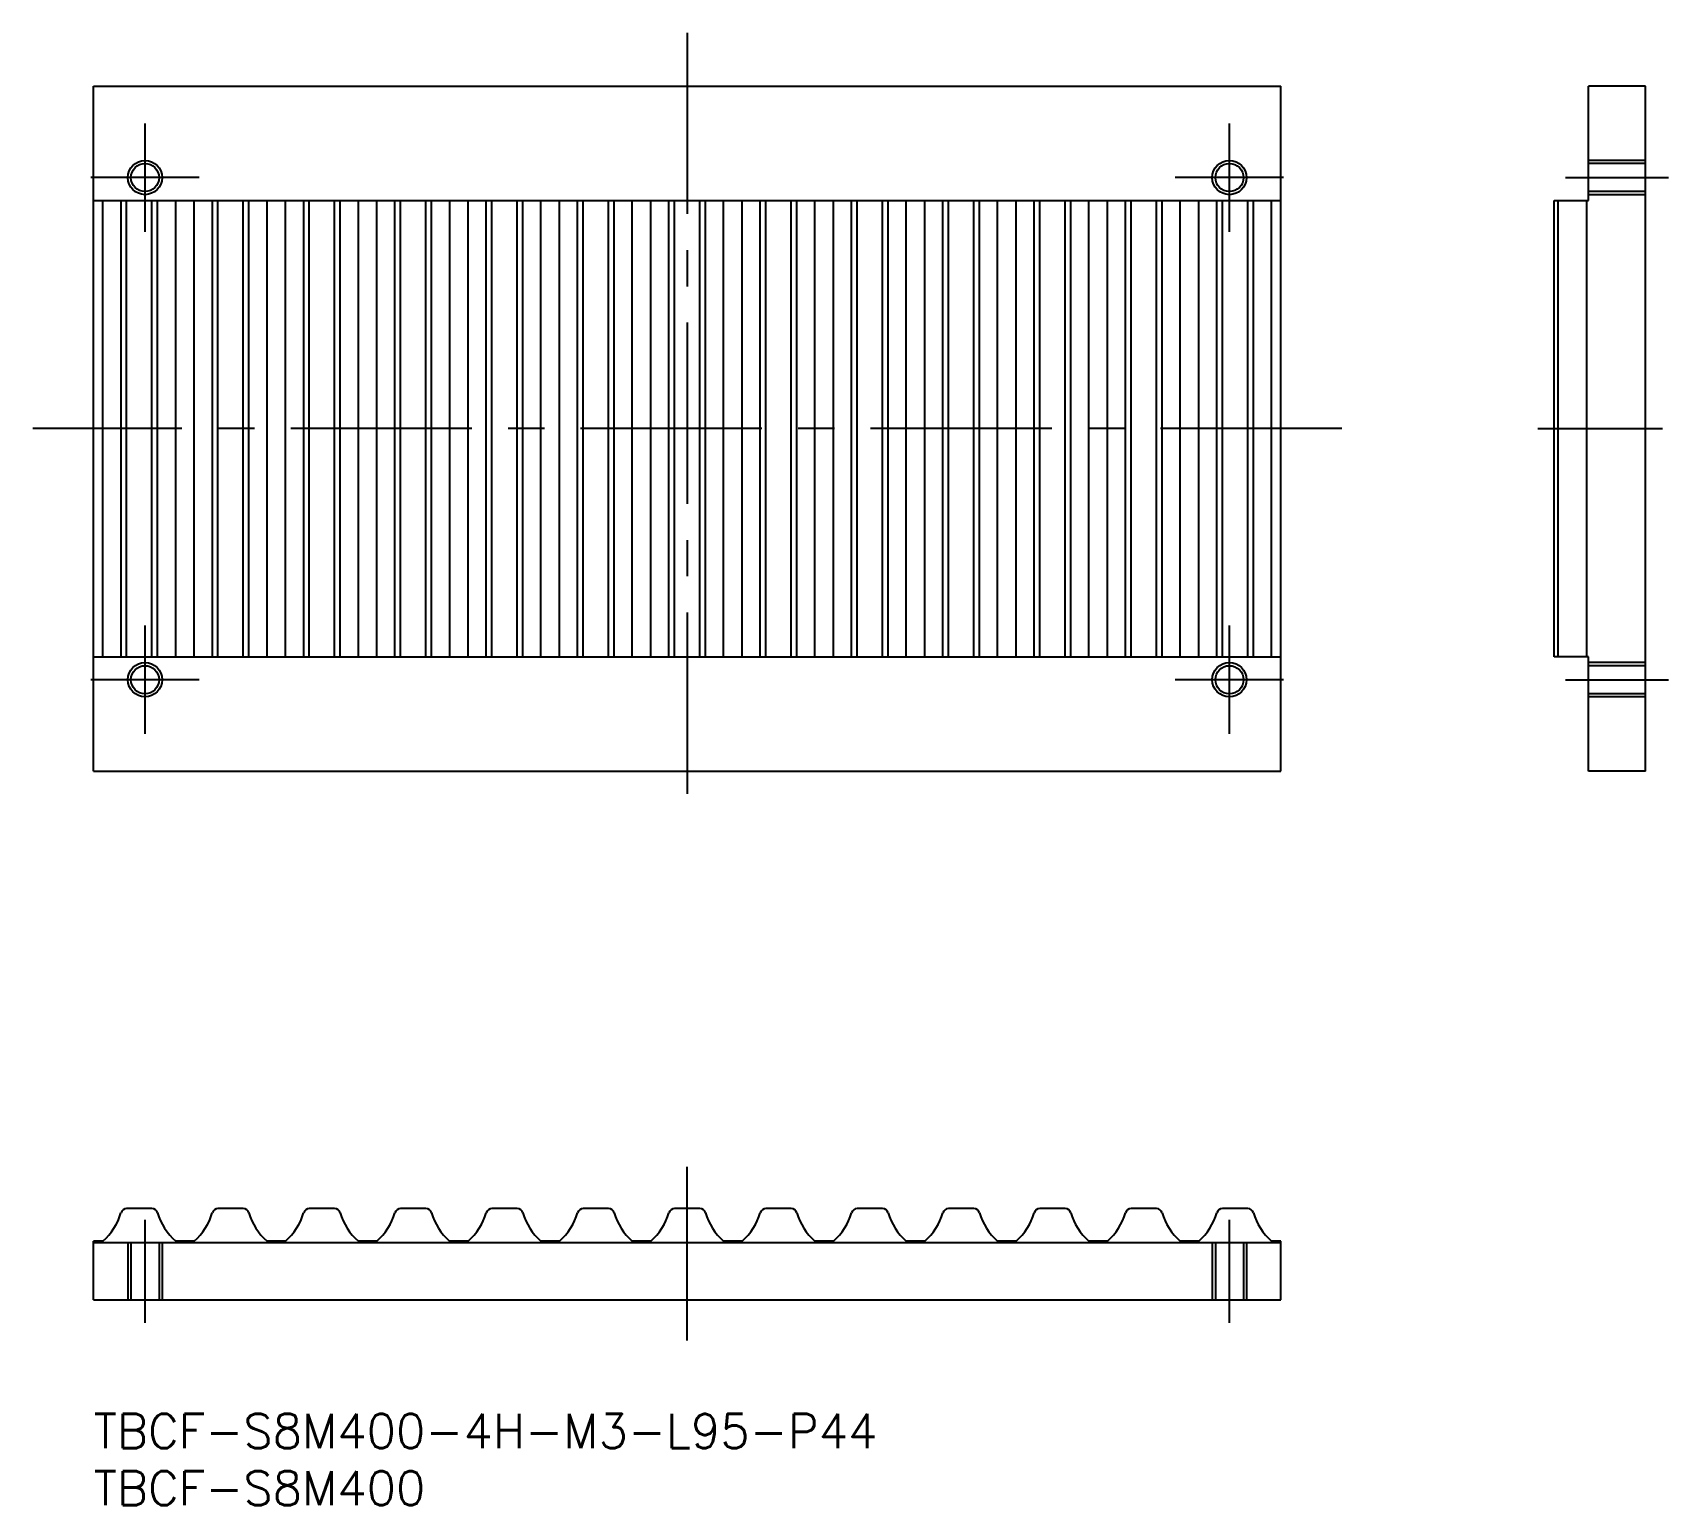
# Model space of a CAD drawing. Extents: x -5 to 138, y -8 to 121.
import ezdxf

# ---------------------------------------------------------------- set-up
doc = ezdxf.new("R2010")
doc.units = 0
doc.header["$LTSCALE"] = 0.5
doc.linetypes.add('CENTER', pattern=[50.8, 31.75, -6.35, 6.35, -6.35])
doc.linetypes.add('DASHED', pattern=[19.05, 12.7, -6.35])
for name, color, linetype in [('MSM_CENTER', 1, 'CENTER'), ('MSM_CONTINUOUS', 7, 'CONTINUOUS'), ('MSM_DASHED', 4, 'DASHED'), ('MSM_NARROW', 5, 'CONTINUOUS'), ('MSM_PART_NUMBER', 7, 'CONTINUOUS')]:
    doc.layers.add(name, color=color, linetype=linetype)
doc.styles.get("Standard").update_dxf_attribs({"font": 'txt.shx', "height": 3, "bigfont": 'bigfont.shx'})

msp = doc.modelspace()

# ---------------------------------------------------------------- linework, layer by layer
at = {"layer": 'MSM_CENTER'}
for p, q in [((52, 121.02), (52, 51.65)), ((4.5, 103.58), (4.5, 113.08)), ((99.5, 103.58), (99.5, 113.08)), ((9.25, 108.33), (-0.25, 108.33)), ((104.25, 108.33), (94.75, 108.33)), ((128.95, 108.33), (137.95, 108.33)), ((109.34, 86.33), (-5.34, 86.33)), ((126.51, 86.33), (137.45, 86.33)), ((4.5, 59.58), (4.5, 69.08)), ((99.5, 59.58), (99.5, 69.08)), ((9.25, 64.33), (-0.25, 64.33)), ((104.25, 64.33), (94.75, 64.33)), ((128.95, 64.33), (137.95, 64.33)), ((52, 6.45), (52, 21.66)), ((4.5, 8), (4.5, 17)), ((99.5, 8), (99.5, 17))]:
    msp.add_line(p, q, dxfattribs=at)
at = {"layer": 'MSM_CONTINUOUS'}
for p, q in [((0, 56.33), (0, 116.33)), ((0, 116.33), (104, 116.33)), ((104, 56.33), (104, 116.33)), ((135.95, 116.33), (130.95, 116.33)), ((130.95, 106.33), (130.95, 116.33)), ((135.95, 56.33), (135.95, 116.33)), ((0, 106.33), (104, 106.33)), ((0.81, 66.33), (0.81, 106.33)), ((7.19, 66.33), (7.19, 106.33)), ((8.81, 66.33), (8.81, 106.33)), ((15.19, 66.33), (15.19, 106.33)), ((16.81, 66.33), (16.81, 106.33)), ((23.19, 66.33), (23.19, 106.33)), ((24.81, 66.33), (24.81, 106.33)), ((31.19, 66.33), (31.19, 106.33)), ((32.81, 66.33), (32.81, 106.33)), ((39.19, 66.33), (39.19, 106.33)), ((40.81, 66.33), (40.81, 106.33)), ((47.19, 66.33), (47.19, 106.33)), ((48.81, 66.33), (48.81, 106.33)), ((55.19, 66.33), (55.19, 106.33)), ((56.81, 66.33), (56.81, 106.33)), ((63.19, 66.33), (63.19, 106.33)), ((64.81, 66.33), (64.81, 106.33)), ((71.19, 66.33), (71.19, 106.33)), ((72.81, 66.33), (72.81, 106.33)), ((79.19, 66.33), (79.19, 106.33)), ((80.81, 66.33), (80.81, 106.33)), ((87.19, 66.33), (87.19, 106.33)), ((88.81, 66.33), (88.81, 106.33)), ((95.19, 66.33), (95.19, 106.33)), ((96.81, 66.33), (96.81, 106.33)), ((103.19, 66.33), (103.19, 106.33)), ((127.95, 66.33), (127.95, 106.33)), ((127.95, 106.33), (130.95, 106.33)), ((130.8, 66.33), (130.8, 106.33)), ((0, 66.33), (104, 66.33)), ((130.95, 66.33), (127.95, 66.33)), ((130.95, 56.33), (130.95, 66.33)), ((0, 56.33), (104, 56.33)), ((135.95, 56.33), (130.95, 56.33)), ((5.11, 18), (2.89, 18)), ((13.11, 18), (10.89, 18)), ((21.11, 18), (18.89, 18)), ((29.11, 18), (26.89, 18)), ((37.11, 18), (34.89, 18)), ((45.11, 18), (42.89, 18)), ((53.11, 18), (50.89, 18)), ((61.11, 18), (58.89, 18)), ((69.11, 18), (66.89, 18)), ((77.11, 18), (74.89, 18)), ((85.11, 18), (82.89, 18)), ((93.11, 18), (90.89, 18)), ((101.11, 18), (98.89, 18)), ((0, 10), (0, 15.15)), ((0.81, 15.15), (0, 15.15)), ((104, 15), (0, 15)), ((8.81, 15.15), (7.19, 15.15)), ((16.81, 15.15), (15.19, 15.15)), ((24.81, 15.15), (23.19, 15.15)), ((32.81, 15.15), (31.19, 15.15)), ((40.81, 15.15), (39.19, 15.15)), ((48.81, 15.15), (47.19, 15.15)), ((56.81, 15.15), (55.19, 15.15)), ((64.81, 15.15), (63.19, 15.15)), ((72.81, 15.15), (71.19, 15.15)), ((80.81, 15.15), (79.19, 15.15)), ((88.81, 15.15), (87.19, 15.15)), ((96.81, 15.15), (95.19, 15.15)), ((104, 15.15), (103.19, 15.15)), ((104, 10), (104, 15.15)), ((0, 10), (104, 10))]:
    msp.add_line(p, q, dxfattribs=at)
for centre in [(4.5, 108.33), (99.5, 108.33), (4.5, 64.33), (99.5, 64.33)]:
    msp.add_circle(centre, 1.23, dxfattribs=at)
for centre, radius, start, end in [((-2.6, 19.07), 5.2, 310.9914, 343.884), ((2.89, 17.49), 0.51, 90, 163.884), ((5.11, 17.49), 0.51, 16.116, 90), ((10.6, 19.07), 5.2, 196.116, 229.0086), ((5.4, 19.07), 5.2, 310.9914, 343.884), ((10.89, 17.49), 0.51, 90, 163.884), ((13.11, 17.49), 0.51, 16.116, 90), ((18.6, 19.07), 5.2, 196.116, 229.0086), ((13.4, 19.07), 5.2, 310.9914, 343.884), ((18.89, 17.49), 0.51, 90, 163.884), ((21.11, 17.49), 0.51, 16.116, 90), ((26.6, 19.07), 5.2, 196.116, 229.0086), ((21.4, 19.07), 5.2, 310.9914, 343.884), ((26.89, 17.49), 0.51, 90, 163.884), ((29.11, 17.49), 0.51, 16.116, 90), ((34.6, 19.07), 5.2, 196.116, 229.0086), ((29.4, 19.07), 5.2, 310.9914, 343.884), ((34.89, 17.49), 0.51, 90, 163.884), ((37.11, 17.49), 0.51, 16.116, 90), ((42.6, 19.07), 5.2, 196.116, 229.0086), ((37.4, 19.07), 5.2, 310.9914, 343.884), ((42.89, 17.49), 0.51, 90, 163.884), ((45.11, 17.49), 0.51, 16.116, 90), ((50.6, 19.07), 5.2, 196.116, 229.0086), ((45.4, 19.07), 5.2, 310.9914, 343.884), ((50.89, 17.49), 0.51, 90, 163.884), ((53.11, 17.49), 0.51, 16.116, 90), ((58.6, 19.07), 5.2, 196.116, 229.0086), ((53.4, 19.07), 5.2, 310.9914, 343.884), ((58.89, 17.49), 0.51, 90, 163.884), ((61.11, 17.49), 0.51, 16.116, 90), ((66.6, 19.07), 5.2, 196.116, 229.0086), ((61.4, 19.07), 5.2, 310.9914, 343.884), ((66.89, 17.49), 0.51, 90, 163.884), ((69.11, 17.49), 0.51, 16.116, 90), ((74.6, 19.07), 5.2, 196.116, 229.0086), ((69.4, 19.07), 5.2, 310.9914, 343.884), ((74.89, 17.49), 0.51, 90, 163.884), ((77.11, 17.49), 0.51, 16.116, 90), ((82.6, 19.07), 5.2, 196.116, 229.0086), ((77.4, 19.07), 5.2, 310.9914, 343.884), ((82.89, 17.49), 0.51, 90, 163.884), ((85.11, 17.49), 0.51, 16.116, 90), ((90.6, 19.07), 5.2, 196.116, 229.0086), ((85.4, 19.07), 5.2, 310.9914, 343.884), ((90.89, 17.49), 0.51, 90, 163.884), ((93.11, 17.49), 0.51, 16.116, 90), ((98.6, 19.07), 5.2, 196.116, 229.0086), ((93.4, 19.07), 5.2, 310.9914, 343.884), ((98.89, 17.49), 0.51, 90, 163.884), ((101.11, 17.49), 0.51, 16.116, 90), ((106.6, 19.07), 5.2, 196.116, 229.0086)]:
    msp.add_arc(centre, radius, start, end, dxfattribs=at)
at = {"layer": 'MSM_DASHED'}
for p, q in [((135.95, 109.83), (130.95, 109.83)), ((135.95, 109.56), (130.95, 109.56)), ((135.95, 107.11), (130.95, 107.11)), ((135.95, 106.83), (130.95, 106.83)), ((135.95, 65.83), (130.95, 65.83)), ((135.95, 65.56), (130.95, 65.56)), ((135.95, 63.11), (130.95, 63.11)), ((135.95, 62.83), (130.95, 62.83)), ((3, 15), (3, 10)), ((3.27, 15), (3.27, 10)), ((5.73, 15), (5.73, 10)), ((6, 15), (6, 10)), ((98, 15), (98, 10)), ((98.27, 15), (98.27, 10)), ((100.73, 15), (100.73, 10)), ((101, 15), (101, 10))]:
    msp.add_line(p, q, dxfattribs=at)
at = {"layer": 'MSM_NARROW'}
for p, q in [((2.4, 66.33), (2.4, 106.33)), ((2.89, 66.33), (2.89, 106.33)), ((5.11, 66.33), (5.11, 106.33)), ((5.6, 66.33), (5.6, 106.33)), ((10.4, 66.33), (10.4, 106.33)), ((10.89, 66.33), (10.89, 106.33)), ((13.11, 66.33), (13.11, 106.33)), ((13.6, 66.33), (13.6, 106.33)), ((18.4, 66.33), (18.4, 106.33)), ((18.89, 66.33), (18.89, 106.33)), ((21.11, 66.33), (21.11, 106.33)), ((21.6, 66.33), (21.6, 106.33)), ((26.4, 66.33), (26.4, 106.33)), ((26.89, 66.33), (26.89, 106.33)), ((29.11, 66.33), (29.11, 106.33)), ((29.6, 66.33), (29.6, 106.33)), ((34.4, 66.33), (34.4, 106.33)), ((34.89, 66.33), (34.89, 106.33)), ((37.11, 66.33), (37.11, 106.33)), ((37.6, 66.33), (37.6, 106.33)), ((42.4, 66.33), (42.4, 106.33)), ((42.89, 66.33), (42.89, 106.33)), ((45.11, 66.33), (45.11, 106.33)), ((45.6, 66.33), (45.6, 106.33)), ((50.4, 66.33), (50.4, 106.33)), ((50.89, 66.33), (50.89, 106.33)), ((53.11, 66.33), (53.11, 106.33)), ((53.6, 66.33), (53.6, 106.33)), ((58.4, 66.33), (58.4, 106.33)), ((58.89, 66.33), (58.89, 106.33)), ((61.11, 66.33), (61.11, 106.33)), ((61.6, 66.33), (61.6, 106.33)), ((66.4, 66.33), (66.4, 106.33)), ((66.89, 66.33), (66.89, 106.33)), ((69.11, 66.33), (69.11, 106.33)), ((69.6, 66.33), (69.6, 106.33)), ((74.4, 66.33), (74.4, 106.33)), ((74.89, 66.33), (74.89, 106.33)), ((77.11, 66.33), (77.11, 106.33)), ((77.6, 66.33), (77.6, 106.33)), ((82.4, 66.33), (82.4, 106.33)), ((82.89, 66.33), (82.89, 106.33)), ((85.11, 66.33), (85.11, 106.33)), ((85.6, 66.33), (85.6, 106.33)), ((90.4, 66.33), (90.4, 106.33)), ((90.89, 66.33), (90.89, 106.33)), ((93.11, 66.33), (93.11, 106.33)), ((93.6, 66.33), (93.6, 106.33)), ((98.4, 66.33), (98.4, 106.33)), ((98.89, 66.33), (98.89, 106.33)), ((101.11, 66.33), (101.11, 106.33)), ((101.6, 66.33), (101.6, 106.33)), ((128.31, 66.33), (128.31, 106.33))]:
    msp.add_line(p, q, dxfattribs=at)
for centre in [(4.5, 108.33), (99.5, 108.33), (4.5, 64.33), (99.5, 64.33)]:
    msp.add_circle(centre, 1.5, dxfattribs=at)

# ---------------------------------------------------------------- texts
at = {"layer": 'MSM_PART_NUMBER'}
for s, p in [('TBCF-S8M400-4H-M3-L95-P44', (0, -3)), ('TBCF-S8M400', (0, -8))]:
    msp.add_text(s, height=3, dxfattribs=at).set_placement(p)

doc.saveas('drawing.dxf')
